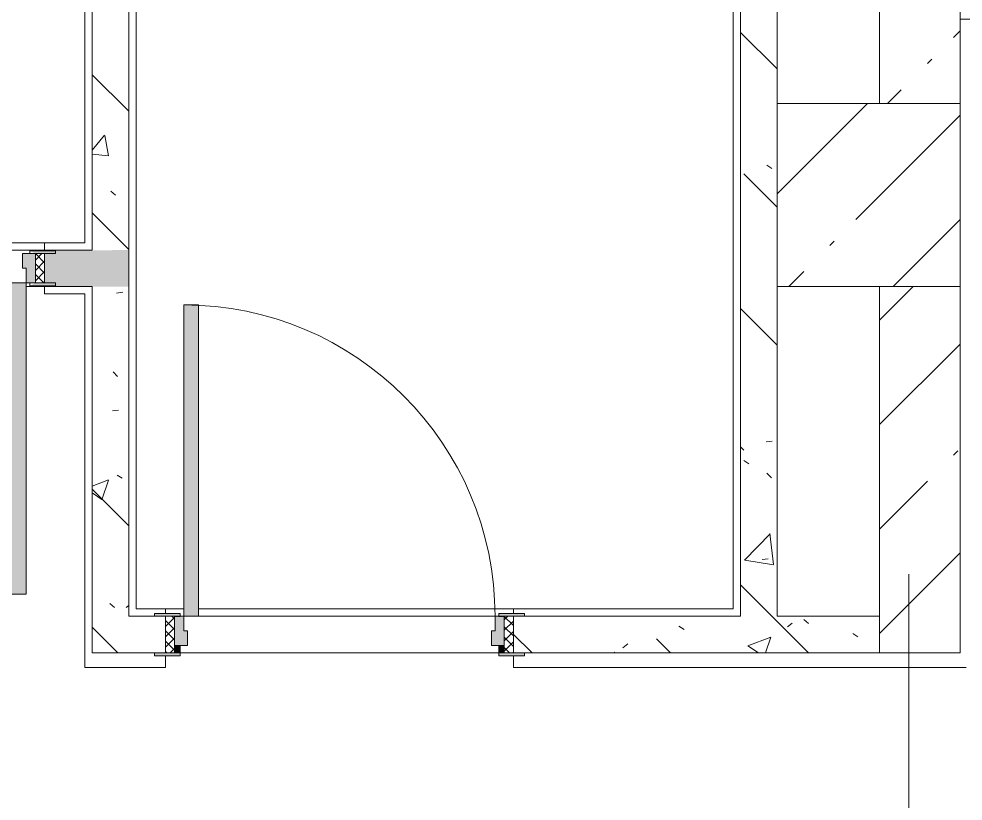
# Model space of a CAD drawing. Header units: millimetres. Extents: x 81610 to 276841, y -8553 to 29000.
# Drawn here: x 231961 to 234539, y 21295 to 23431 of the extents above; entities that cross this region are included whole.
import ezdxf

# ---------------------------------------------------------------- set-up
doc = ezdxf.new("R2010")
doc.units = ezdxf.units.MM
for name, color, linetype, lineweight, true_color in [('A-DOOR-3', 7, 'Continuous', 5, 0xe2e2e2), ('A-DOOR-4', 7, 'Continuous', 5, 0xaaaaaa), ('A-DOOR-FRAM-2', 7, 'Continuous', 5, 0xe2e2e2), ('A-DOOR-FRAM-3', 7, 'Continuous', 5, 0xaaaaaa), ('A-FLOR-2', 7, 'Continuous', 5, 0xaaaaaa), ('I-WALL-6', 7, 'Continuous', 5, 0x787878)]:
    doc.layers.add(name, color=color, linetype=linetype, lineweight=lineweight, true_color=true_color)
for name, color, linetype, lineweight in [('A-WALL', 7, 'Continuous', 9), ('I-WALL-4', 7, 'Continuous', 5), ('S-COLS-3', 7, 'Continuous', 5), ('Оси', 7, 'Continuous', 9)]:
    doc.layers.add(name, color=color, linetype=linetype, lineweight=lineweight)
pattern_1 = [(135, (1826.41, 114.685), (-14.14214, -14.14214), []), (225, (1826.41, 114.685), (14.14214, -14.14214), [])]
pattern_2 = [(45, (-296.384, 114.685), (-14.1421, 14.1421), []), (135, (-296.384, 114.685), (-14.1421, -14.1421), [])]
pattern_3 = [(135, (149830.96, 0), (-377.1708, -377.1708), [533.4, -88.9, 17.78, -88.9]), (135, (149830.96, 376.94), (-377.1708, -377.1708), []), (50, (149830.96, 0), (637.6445, -55.7866), [66.675, -733.425]), (355, (149830.96, 0), (-123.3494, 668.699), [53.34, -586.74]), (100.451, (149884.1, -4.65), (514.299, 612.908), [56.665, -623.315]), (46.184, (149830.96, 177.8), (948.7764, -147.15), [100.012, -1100.137]), (96.636, (149910, 165.5), (830.909, 865.997), [84.998, -934.973]), (351.184, (149831, 177.8), (830.918, 865.988), [80.01, -880.11]), (21, (149919.86, 133.35), (530.6506, -357.9283), [66.675, -733.425]), (326, (149919.86, 133.35), (216.308, 644.6585), [53.34, -586.74]), (71.451, (149964.1, 103.5), (746.9596, 286.7243), [56.665, -623.315]), (37.5, (149830.96, 0), (10.81053, 295.9426), [16.764, -562.864, 16.764, -578.866, -588.962]), (37.5, (149830.96, 0), (10.81053, 295.9426), [-1175.258, 16.764, -572.198]), (7.5, (149830.96, 0), (233.8692, 350.6318), [16.764, -322.834, 16.764, -549.529, -224.472]), (7.5, (149830.96, 0), (233.8692, 350.6318), [-905.891, 16.764, -207.708]), (327.5, (149632.7, 0), (474.5678, -20.0513), [16.764, -205.486, 16.764, -676.656, -920.115]), (327.5, (149632.7, 0), (474.5678, -20.0513), [-915.67, 16.764, -903.351]), (317.5, (149543.8, 0), (518.4522, 88.9934), [16.764, -272.161, 16.764, -443.738, -653.415]), (317.5, (149543.8, 0), (518.4522, 88.9934), [-749.427, 16.764, -636.651])]
pattern_4 = [(45, (149830.96, 0), (-285.1231, 285.1231), []), (45, (150116.1, 0), (-285.1231, 285.1231), [504.031, -100.806, 16.764, -84.042])]

# ---------------------------------------------------------------- blocks, each defined once
blk = doc.blocks.new('BSC_Колонна _Прямоугольная - 500х500-23287078-1_11_3_птичка')
at = {"layer": 'S-COLS-3'}
h = blk.add_hatch(dxfattribs=at)
h.set_pattern_fill('FP_73', color=256, style=0, pattern_type=2)
h.set_pattern_definition([(45, (-84450, -22950), (-285.1231, 285.1231), []), (45, (-84164.88, -22950), (-285.1231, 285.1231), [504.031, -100.806, 16.764, -84.042])])
h.paths.add_polyline_path([(8.5, -250), (250, -250), (250, 250), (-250, 250), (-250, -250)])
for p, q in [((250, 250), (-250, 250)), ((-250, 250), (-250, -250)), ((250, -250), (250, 250)), ((-250, -250), (250, -250))]:
    blk.add_line(p, q, dxfattribs=at)
blk = doc.blocks.new('110_Дверь_СКБ_1Ст_Внутренняя1 - Д-9_ ДОО_Дв_950x2100h_Цеха_ ПУИ_ Помещение персонала_ Моечные_ Тамбур-18976848-1_11_3_птичка')
at = {"layer": 'A-DOOR-3'}
h = blk.add_hatch(color=256, dxfattribs=at)
h.paths.add_polyline_path([(517.5, 48), (447.5, 48), (462.5, 40), (517.5, 41.1)])
h.paths.add_polyline_path([(-437.5, 48), (-492.5, 48), (-492.5, 40), (-437.5, 40), (-422.5, 48)])
h = blk.add_hatch(color=256, dxfattribs=at)
h.paths.add_polyline_path([(437.5, 40), (437.5, 0), (427.5, 0), (427.5, -40), (462.5, -40), (462.5, 40), (447.5, 40)])
h.paths.add_polyline_path([(-422.5, 40), (-437.5, 40), (-437.5, -40), (-402.5, -40), (-402.5, 0), (-412.5, 0), (-412.5, 40)])
h = blk.add_hatch(color=256, dxfattribs=at)
h.paths.add_polyline_path([(462.5, -40), (447.5, -48), (517.5, -48), (512.3, -40), (487.5, -40)])
h.paths.add_polyline_path([(-437.5, -40), (-492.5, -40), (-492.5, -48), (-422.5, -48)])
at = {"layer": 'A-DOOR-4'}
h = blk.add_hatch(dxfattribs=at)
h.set_pattern_fill('FP_77', color=256, style=0, pattern_type=2)
h.set_pattern_definition(pattern_1)
h.paths.add_polyline_path([(462.5, 40), (462.5, -40), (487.5, -40), (487.5, 40)])
at = {"layer": 'A-DOOR-FRAM-2'}
blk.add_hatch(color=256, dxfattribs=at).paths.add_polyline_path([(-372.5, 890), (-412.5, 890), (-412.5, 40), (-372.5, 40), (-372.5, 704.6)])
at = {"layer": 'A-DOOR-FRAM-3'}
h = blk.add_hatch(dxfattribs=at)
h.set_pattern_fill('FP_78', color=256, style=0, pattern_type=2)
h.set_pattern_definition(pattern_2)
h.paths.add_polyline_path([(-462.5, 40), (-462.5, -40), (-437.5, -40), (-437.5, 40)])
at = {"layer": 'A-DOOR-4'}
for p, q in [((-412.5, 890), (-412.5, 40)), ((-372.5, 890), (-412.5, 890)), ((-372.5, 40), (-372.5, 890)), ((-422.5, 48), (-492.5, 48)), ((-492.5, 48), (-492.5, 40)), ((-492.5, 40), (-437.5, 40)), ((-437.5, 40), (-422.5, 40)), ((-422.5, 40), (-422.5, 48)), ((-412.5, 40), (-372.5, 40)), ((517.5, 48), (447.5, 48)), ((447.5, 48), (447.5, 40)), ((447.5, 40), (462.5, 40)), ((462.5, 40), (517.5, 40)), ((517.5, 40), (517.5, 48)), ((-492.5, -40), (-492.5, -48)), ((-437.5, -40), (-492.5, -40)), ((-492.5, -48), (-422.5, -48)), ((-422.5, -40), (-437.5, -40)), ((-422.5, -48), (-422.5, -40)), ((462.5, -40), (447.5, -40)), ((447.5, -40), (447.5, -48)), ((447.5, -48), (517.5, -48)), ((517.5, -40), (462.5, -40)), ((517.5, -48), (517.5, -40))]:
    blk.add_line(p, q, dxfattribs=at)
blk.add_arc((-412.5, 40), 850, 360, 90, dxfattribs=at)
at = {"layer": 'A-DOOR-FRAM-3'}
for p, q in [((-437.5, 40), (-462.5, 40)), ((-462.5, 40), (-462.5, -40)), ((-412.5, 40), (-437.5, 40)), ((-437.5, 40), (-437.5, -40)), ((-437.5, -40), (-437.5, 40)), ((-412.5, 0), (-412.5, 40)), ((437.5, 40), (437.5, 0)), ((462.5, 40), (437.5, 40)), ((462.5, -40), (462.5, 40)), ((487.5, 40), (462.5, 40)), ((462.5, 40), (462.5, -40)), ((487.5, -40), (487.5, 40)), ((-402.5, 0), (-412.5, 0)), ((-402.5, -40), (-402.5, 0)), ((437.5, 0), (427.5, 0)), ((427.5, 0), (427.5, -40)), ((-462.5, -40), (-437.5, -40)), ((-437.5, -40), (-402.5, -40)), ((427.5, -40), (462.5, -40)), ((462.5, -40), (487.5, -40))]:
    blk.add_line(p, q, dxfattribs=at)
blk = doc.blocks.new('110_Дверь_СКБ_1Ст_Внутренняя1 - Д-7_п__950x2100h_Туалет-32105350-1_11_3_птичка')
at = {"layer": 'A-DOOR-3'}
h = blk.add_hatch(color=256, dxfattribs=at)
h.paths.add_polyline_path([(437.5, -30), (462.5, -30), (462.5, 50), (437.5, 50), (437.5, 10), (427.5, 10), (427.5, -30)])
h.paths.add_polyline_path([(-437.5, -30), (-402.5, -30), (-402.5, 10), (-412.5, 10), (-412.5, 50), (-437.5, 50)])
at = {"layer": 'A-DOOR-4'}
h = blk.add_hatch(dxfattribs=at)
h.set_pattern_fill('FP_77', color=256, style=0, pattern_type=2)
h.set_pattern_definition(pattern_1)
h.paths.add_polyline_path([(487.5, -50), (487.5, 50), (462.5, 50), (463.3, -50)])
at = {"layer": 'A-DOOR-FRAM-2'}
for points in [[(-372.5, 50), (-372.5, 900), (-412.5, 900), (-412.5, 50), (-393, 50)], [(-437.5, 50), (-422.5, 50), (-422.5, 58), (-492.5, 58), (-492.5, 50), (-462.5, 50)], [(517.5, 50), (517.5, 58), (447.5, 58), (447.5, 50), (492.2, 50)], [(-492.5, -58), (-422.5, -58), (-422.5, -50), (-492.5, -50)], [(-437.5, -50), (-422.5, -50), (-422.5, -30), (-437.5, -30)], [(462.5, -50), (462.5, -30), (447.5, -30), (447.5, -50)], [(468.2, -58), (517.5, -58), (517.5, -50), (447.5, -50), (447.5, -58)]]:
    blk.add_hatch(color=256, dxfattribs=at).paths.add_polyline_path(points)
at = {"layer": 'A-DOOR-FRAM-3'}
h = blk.add_hatch(dxfattribs=at)
h.set_pattern_fill('FP_78', color=256, style=0, pattern_type=2)
h.set_pattern_definition(pattern_2)
h.paths.add_polyline_path([(-437.5, -50), (-437.5, 50), (-462.5, 50), (-462.5, -50)])
at = {"layer": 'A-DOOR-4'}
for p, q in [((-412.5, 900), (-412.5, 50)), ((-372.5, 900), (-412.5, 900)), ((-372.5, 50), (-372.5, 900)), ((-412.5, 50), (-372.5, 50))]:
    blk.add_line(p, q, dxfattribs=at)
blk.add_arc((-412.5, 50), 850, 360, 90, dxfattribs=at)
at = {"layer": 'A-DOOR-FRAM-3'}
for p, q in [((-422.5, 58), (-492.5, 58)), ((-492.5, 58), (-492.5, 50)), ((-422.5, 50), (-422.5, 58)), ((517.5, 58), (447.5, 58)), ((447.5, 58), (447.5, 50)), ((517.5, 50), (517.5, 58)), ((-492.5, 50), (-422.5, 50)), ((-437.5, 50), (-462.5, 50)), ((-462.5, 50), (-462.5, -50)), ((-412.5, 50), (-437.5, 50)), ((-437.5, 50), (-437.5, -30)), ((-437.5, -50), (-437.5, 50)), ((-422.5, 50), (-437.5, 50)), ((-437.5, 50), (-437.5, 49)), ((-437.5, 49), (-422.5, 49)), ((-422.5, 49), (-422.5, 50)), ((-412.5, 10), (-412.5, 50)), ((437.5, 50), (437.5, 10)), ((462.5, 50), (437.5, 50)), ((462.5, 50), (447.5, 50)), ((447.5, 50), (447.5, 49)), ((447.5, 50), (517.5, 50)), ((447.5, 49), (462.5, 49)), ((462.5, -30), (462.5, 50)), ((487.5, 50), (462.5, 50)), ((462.5, 50), (462.5, -50)), ((462.5, 49), (462.5, 50)), ((487.5, -50), (487.5, 50)), ((-402.5, 10), (-412.5, 10)), ((-402.5, -30), (-402.5, 10)), ((437.5, 10), (427.5, 10)), ((427.5, 10), (427.5, -30)), ((-422.5, -50), (-492.5, -50)), ((-492.5, -50), (-492.5, -58)), ((-462.5, -50), (-437.5, -50)), ((-437.5, -30), (-402.5, -30)), ((-422.5, -30), (-437.5, -30)), ((-437.5, -30), (-437.5, -50)), ((-437.5, -50), (-422.5, -50)), ((-422.5, -50), (-422.5, -30)), ((-422.5, -58), (-422.5, -50)), ((427.5, -30), (462.5, -30)), ((462.5, -30), (447.5, -30)), ((447.5, -30), (447.5, -50)), ((447.5, -50), (462.5, -50)), ((517.5, -50), (447.5, -50)), ((447.5, -50), (447.5, -58)), ((462.5, -50), (462.5, -30)), ((462.5, -50), (487.5, -50)), ((517.5, -58), (517.5, -50)), ((-492.5, -58), (-422.5, -58)), ((447.5, -58), (517.5, -58))]:
    blk.add_line(p, q, dxfattribs=at)

msp = doc.modelspace()

# ---------------------------------------------------------------- hatches: boundary and pattern name
at = {"layer": 'I-WALL-4'}
h = msp.add_hatch(dxfattribs=at)
h.set_pattern_fill('FP_45', color=256, style=0, pattern_type=2)
h.set_pattern_definition(pattern_4)
h.paths.add_polyline_path([(234311, 23200), (234531, 23200), (234531, 26600), (234311, 26600), (234311, 23430)])
h = msp.add_hatch(dxfattribs=at)
h.set_pattern_fill('FP_45', color=256, style=0, pattern_type=2)
h.set_pattern_definition(pattern_4)
h.paths.add_polyline_path([(234311, 21700), (234531, 21700), (234531, 22700), (234311, 22700), (234311, 21800)])
at = {"layer": 'I-WALL-6'}
h = msp.add_hatch(dxfattribs=at)
h.set_pattern_fill('FP_74', color=256, style=0, pattern_type=2)
h.set_pattern_definition(pattern_3)
h.paths.add_polyline_path([(234031, 21800), (234031, 26880), (233931, 26880), (233931, 21800)])
h = msp.add_hatch(dxfattribs=at)
h.set_pattern_fill('FP_74', color=256, style=0, pattern_type=2)
h.set_pattern_definition(pattern_3)
h.paths.add_polyline_path([(232261, 22800), (232261, 23940), (232161, 23940), (232161, 22800)])
h = msp.add_hatch(dxfattribs=at)
h.set_pattern_fill('FP_74', color=256, style=0, pattern_type=2)
h.set_pattern_definition(pattern_3)
h.paths.add_polyline_path([(227081, 22700), (227181, 22700), (227181, 22800), (227081, 22800), (227081, 22709.1)])
h.paths.add_polyline_path([(225999.8, 22700), (226581, 22700), (226581, 22800), (225575.8, 22800), (225575.8, 22700), (225961, 22700)])
h.paths.add_polyline_path([(228530.8, 22700), (230481, 22700), (230481, 22800), (228281, 22800), (228281, 22700), (228311, 22700)])
h.paths.add_polyline_path([(232031, 22700), (232261, 22700), (232261, 22800), (232061, 22798), (232061, 22790), (232031, 22790), (232031, 22710), (232061, 22710), (232061, 22702), (232031, 22702)])
h.paths.add_polyline_path([(231060.2, 22700), (231051, 22702), (231051, 22710), (231081, 22710), (231081, 22790), (231051, 22790), (231051, 22798), (230981, 22796.4), (230981, 22700), (231051, 22700)])
h.paths.add_polyline_path([(220071, 22700), (220141, 22704), (220141, 22800), (220041, 22800), (220041, 22700)])
h.paths.add_polyline_path([(218941, 22700), (218941, 22800), (218141, 22800), (218141, 22700), (218916, 22700)])
h.paths.add_polyline_path([(223871, 22700), (224475.8, 22700), (224475.8, 22800), (223871, 22800), (223871, 22730.9)])
h.paths.add_polyline_path([(222501, 22700), (223371, 22700), (223371, 22800), (220641, 22800), (220641, 22700), (221276.8, 22700)])
h = msp.add_hatch(dxfattribs=at)
h.set_pattern_fill('FP_74', color=256, style=0, pattern_type=2)
h.set_pattern_definition(pattern_3)
h.paths.add_polyline_path([(232161, 21800), (232261, 21800), (232261, 22700), (232161, 22700), (232161, 22482.3)])
h = msp.add_hatch(dxfattribs=at)
h.set_pattern_fill('FP_74', color=256, style=0, pattern_type=2)
h.set_pattern_definition(pattern_3)
h.paths.add_polyline_path([(234289.4, 21700), (234311, 21700), (234311, 21800), (233311, 21800), (233312.3, 21700), (234211, 21700)])
h.paths.add_polyline_path([(232261, 21700), (232361, 21700), (232361, 21800), (232161, 21800), (232161, 21700)])

# ---------------------------------------------------------------- linework, layer by layer
at = {"layer": 'A-FLOR-2'}
for p, q in [((232141, 22820), (232141, 24060)), ((232281, 23920), (232281, 21820)), ((233911, 21820), (233911, 23920)), ((234581, 23430), (234531, 23430)), ((231001, 22820), (232141, 22820)), ((232031, 22800), (232031, 22820)), ((232031, 22680), (232031, 22700)), ((232141, 22680), (232031, 22680)), ((232141, 21660), (232141, 22680)), ((232281, 21820), (232411, 21820)), ((232361, 21820), (232361, 21808)), ((232451, 21820), (233911, 21820)), ((233311, 21808), (233311, 21820)), ((232361, 21692), (232361, 21660)), ((233311, 21660), (233311, 21692)), ((232361, 21660), (232141, 21660)), ((234547, 21660), (233311, 21660))]:
    msp.add_line(p, q, dxfattribs=at)
at = {"layer": 'A-WALL'}
msp.add_line((234311, 21800), (234311, 21700), dxfattribs=at)
at = {"layer": 'I-WALL-4'}
for p, q in [((234031, 23200), (234031, 27100)), ((234311, 26600), (234311, 23200)), ((234531, 23200), (234531, 26600)), ((232161, 24040), (232161, 22800)), ((232261, 22800), (232261, 23940)), ((233931, 23940), (233931, 21800)), ((230981, 22800), (232161, 22800)), ((232261, 21800), (232261, 22800)), ((231981, 22700), (232161, 22700)), ((232161, 22700), (232161, 21700)), ((234031, 21800), (234031, 22700)), ((234311, 22700), (234311, 21800)), ((234531, 21700), (234531, 22700)), ((232331, 21800), (232261, 21800)), ((232451, 21800), (233261, 21800)), ((233931, 21800), (233341, 21800)), ((234311, 21800), (234031, 21800)), ((232161, 21700), (232331, 21700)), ((233271, 21700), (232401, 21700)), ((233341, 21700), (234531, 21700))]:
    msp.add_line(p, q, dxfattribs=at)
at = {"layer": 'Оси'}
msp.add_line((234391, 10029.8), (234391, 21915.1), dxfattribs=at)

# ---------------------------------------------------------------- block references
at = {"layer": 'A-DOOR-4', "rotation": 180}
msp.add_blockref('110_Дверь_СКБ_1Ст_Внутренняя1 - Д-9_ ДОО_Дв_950x2100h_Цеха_ ПУИ_ Помещение персонала_ Моечные_ Тамбур-18976848-1_11_3_птичка', (231568.5, 22750), dxfattribs=at)
at = {"layer": 'A-DOOR-4'}
msp.add_blockref('110_Дверь_СКБ_1Ст_Внутренняя1 - Д-7_п__950x2100h_Туалет-32105350-1_11_3_птичка', (232823.5, 21750), dxfattribs=at)
at = {"layer": 'S-COLS-3'}
msp.add_blockref('BSC_Колонна _Прямоугольная - 500х500-23287078-1_11_3_птичка', (234281, 22950), dxfattribs=at)

doc.saveas('drawing.dxf')
